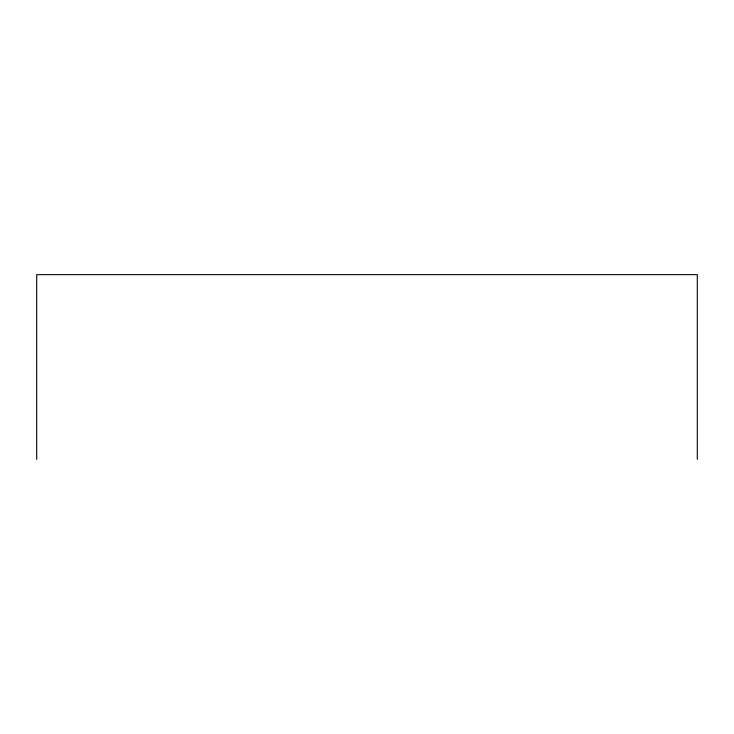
<?xml version="1.0" encoding="UTF-8"?>
<svg xmlns="http://www.w3.org/2000/svg" width="734" height="734" viewBox="0 0 734 734"><rect width="100%" height="100%" fill="white"/><g stroke="black" fill="none" stroke-linecap="round" stroke-linejoin="round"><path stroke-width="1.1" d="M697.3 459.365L697.3 274.635L36.7 274.635L36.7 459.365"/></g></svg>
